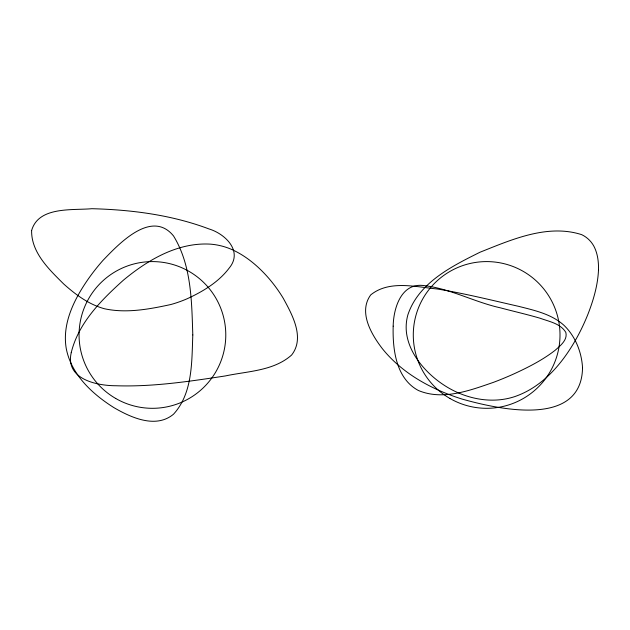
<?xml version="1.0" encoding="UTF-8"?>
<svg xmlns="http://www.w3.org/2000/svg" width="630" height="630" viewBox="0 0 630 630"><rect width="100%" height="100%" fill="white"/><g stroke="black" fill="none" stroke-linecap="round" stroke-linejoin="round"><path stroke-width="0.94" d="M192.804 334.955C191.725 361.754 192.859 393.096 173.526 414.194C155.87 428.959 131.103 417.611 113.975 407.665C92.374 394.065 71.261 374.661 66.252 348.516C61.937 323.387 74.285 299.148 88.2 279.106A211.192 211.192 0 0 1 103.013 260.348C118.944 243.826 151.594 208.987 173.526 235.951C191.583 265.301 191.678 301.557 192.804 334.955M582.537 367.676C581.624 428.101 498.59 409.303 462.129 399.097C431.881 389.537 402.523 373.779 382.386 348.705C371.346 334.341 358.131 312.07 370.731 294.887C389.277 279.885 415.713 286.933 437.377 289.005C464.712 293.478 491.605 300.211 518.6 306.337C534.366 310.33 551.289 313.976 563.771 325.127C575.316 336.089 581.6 351.942 582.537 367.676M31.61 230.556C31.264 252.63 49.171 269.522 63.709 283.988C75.576 294.62 88.885 304.503 104.478 308.755C126.37 313.512 149.223 309.204 170.785 304.534A123.055 123.055 0 0 0 187.425 298.636C203.104 291.383 218.626 282.09 229.178 268.096C243.227 251.236 225.225 233.809 208.908 228.91C171.628 214.877 131.481 209.719 91.83 208.703C72.308 210.475 38.485 206.183 31.61 230.556M393.175 326.135C392.561 349.114 395.853 378.362 418.344 390.474C442.811 400.767 469.736 390.474 493.298 382.402A349.059 349.059 0 0 0 514.332 373.7C528.578 367.117 542.729 359.95 555.164 350.272C560.18 345.775 567.811 340.058 565.819 332.372C560.527 323.497 549.1 321.544 540.099 318.237C526.94 314.386 513.568 311.346 500.322 307.818C473.973 301.967 449.647 288.249 422.643 285.429C400.814 283.374 393.474 308.818 393.175 326.135M598.5 269.916C597.831 285.091 593.523 299.841 588.058 313.921A213.176 213.176 0 0 1 578.206 335.247C564.165 361.439 543.659 386.749 514.647 396.64C491.455 404.295 465.57 398.814 445.3 385.962A101.107 101.107 0 0 1 427.298 371.503C416.713 360.762 408.067 347.217 406.397 331.955A45.919 45.919 0 0 1 407.878 314.819C418.564 282.72 451.757 266.269 480.028 252.22C511.568 239.66 547.58 223.65 581.71 234.667A27.035 27.035 0 0 1 593.838 246.133C597.673 253.425 598.689 261.781 598.5 269.916M71.229 352.666C65.126 379.118 96.508 385.725 116.014 385.749C152.704 386.985 189.189 381.449 225.359 375.937C247.716 371.18 273.704 370.991 291.627 355.021C305.156 337.719 292.155 314.606 283.248 298.258A148.113 148.113 0 0 0 269.286 278.893C258.93 266.876 246.614 256.221 232.068 249.63A65.733 65.733 0 0 0 210.609 244.157C177.817 242.109 147.727 259.969 123.37 280.216C101.304 300.045 78.451 322.922 71.229 352.666M449.962 398.483A73.364 73.364 0 0 0 560.007 334.955A73.364 73.364 0 0 0 449.962 271.42A73.364 73.364 0 0 0 449.962 398.483M115.739 398.483A73.364 73.364 0 0 0 225.784 334.955A73.364 73.364 0 0 0 115.739 271.42A73.364 73.364 0 0 0 115.739 398.483"/></g></svg>
